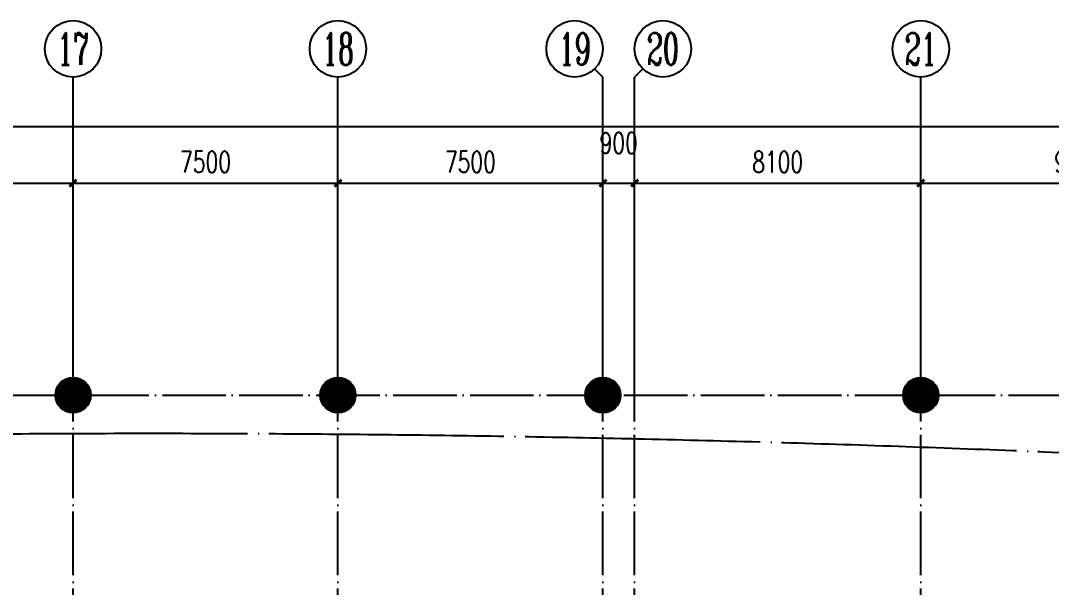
# Model space of a CAD drawing. Extents: x 246015 to 608740, y -108003 to 88400.
# Drawn here: x 428869 to 458052, y 47097 to 63139 of the extents above; entities that cross this region are included whole.
import ezdxf
from ezdxf.enums import TextEntityAlignment as Align

# ---------------------------------------------------------------- set-up
doc = ezdxf.new("R2010")
doc.units = 0
doc.header["$LTSCALE"] = 3000
doc.header["$MEASUREMENT"] = 0
doc.header["$PDMODE"] = 1
doc.linetypes.add('DOTE', pattern=[2.42, 2, -0.2, 0.02, -0.2])
doc.layers.get('0').update_dxf_attribs({"linetype": 'CONTINUOUS'})
doc.layers.get('DEFPOINTS').update_dxf_attribs({"linetype": 'CONTINUOUS'})
for name, color, linetype in [('AXIS', 3, 'CONTINUOUS'), ('AXIS_TEXT', 7, 'CONTINUOUS'), ('column', 9, 'CONTINUOUS'), ('dote', 1, 'DOTE'), ('PUB_HATCH', 8, 'CONTINUOUS')]:
    doc.layers.add(name, color=color, linetype=linetype)
doc.layers.add('红线', color=7, linetype='CONTINUOUS', true_color=0xe0150b)
doc.styles.add('_TCH_AXIS', font='COMPLEX', dxfattribs={"bigfont": 'GBCBIG'})
doc.styles.add('COMPLEX', font='COMPLEX')
doc.styles.add('DIM_FONT', font='simplex.shx', dxfattribs={"width": 0.7, "bigfont": 'hztxt.shx'})
doc.dimstyles.new('DIMN200', dxfattribs={"dimscale": 2, "dimtxt": 300, "dimasz": 100, "dimexe": 250, "dimexo": 300, "dimgap": 150, "dimtad": 1, "dimdec": 0, "dimzin": 0, "dimdsep": 46, "dimtxsty": 'DIM_FONT', "dimblk": 'ARCHTICK', "dimcen": 0.09, "dimclrt": 7, "dimazin": 2, "dimtfac": 1, "dimtdec": 0, "dimtix": 1, "dimtmove": 2, "dimatfit": 3, "dimfxl": 0, "dimtolj": 1, "dimtzin": 0, "dimarcsym": 0})

# ---------------------------------------------------------------- blocks, each defined once
blk = doc.blocks.new('_ARCHTICK')
at = {"color": 0, "linetype": 'ByBlock', "const_width": 0.4}
blk.add_lwpolyline([(-0.5, -0.5), (0.5, 0.5)], dxfattribs=at)
blk = doc.blocks.new('*D1083')
at = {"layer": 'AXIS', "color": 0, "lineweight": -2}
for p, q in [((422854, 54139), (422854, 59039)), ((430354, 54139), (430354, 59039)), ((422854, 58539), (430354, 58539))]:
    blk.add_line(p, q, dxfattribs=at)
at = {"layer": 'DEFPOINTS', "color": 0}
for p in [(430354, 58539), (422854, 53539), (430354, 53539)]:
    blk.add_point(p, dxfattribs=at)
at = {"layer": 'AXIS', "color": 0, "lineweight": -2, "xscale": 200, "yscale": 200, "zscale": 200, "rotation": 180}
blk.add_blockref('_ARCHTICK', (422854, 58539), dxfattribs=at)
at = {"layer": 'AXIS', "color": 0, "lineweight": -2, "xscale": 200, "yscale": 200, "zscale": 200}
blk.add_blockref('_ARCHTICK', (430354, 58539), dxfattribs=at)
at = {"layer": 'AXIS', "color": 7, "insert": (426604, 59139), "char_height": 600, "attachment_point": 5, "style": 'DIM_FONT'}
blk.add_mtext('\\A1;7500', dxfattribs=at)
blk = doc.blocks.new('*D1084')
at = {"layer": 'AXIS', "color": 0, "lineweight": -2}
for p, q in [((430354, 54139), (430354, 59039)), ((437854, 54139), (437854, 59039)), ((430354, 58539), (437854, 58539))]:
    blk.add_line(p, q, dxfattribs=at)
at = {"layer": 'DEFPOINTS', "color": 0}
for p in [(437854, 58539), (430354, 53539), (437854, 53539)]:
    blk.add_point(p, dxfattribs=at)
at = {"layer": 'AXIS', "color": 0, "lineweight": -2, "xscale": 200, "yscale": 200, "zscale": 200, "rotation": 180}
blk.add_blockref('_ARCHTICK', (430354, 58539), dxfattribs=at)
at = {"layer": 'AXIS', "color": 0, "lineweight": -2, "xscale": 200, "yscale": 200, "zscale": 200}
blk.add_blockref('_ARCHTICK', (437854, 58539), dxfattribs=at)
at = {"layer": 'AXIS', "color": 7, "insert": (434104, 59139), "char_height": 600, "attachment_point": 5, "style": 'DIM_FONT'}
blk.add_mtext('\\A1;7500', dxfattribs=at)
blk = doc.blocks.new('*D1085')
at = {"layer": 'AXIS', "color": 0, "lineweight": -2}
for p, q in [((437854, 54139), (437854, 59039)), ((445354, 54139), (445354, 59039)), ((437854, 58539), (445354, 58539))]:
    blk.add_line(p, q, dxfattribs=at)
at = {"layer": 'DEFPOINTS', "color": 0}
for p in [(445354, 58539), (437854, 53539), (445354, 53539)]:
    blk.add_point(p, dxfattribs=at)
at = {"layer": 'AXIS', "color": 0, "lineweight": -2, "xscale": 200, "yscale": 200, "zscale": 200, "rotation": 180}
blk.add_blockref('_ARCHTICK', (437854, 58539), dxfattribs=at)
at = {"layer": 'AXIS', "color": 0, "lineweight": -2, "xscale": 200, "yscale": 200, "zscale": 200}
blk.add_blockref('_ARCHTICK', (445354, 58539), dxfattribs=at)
at = {"layer": 'AXIS', "color": 7, "insert": (441604, 59139), "char_height": 600, "attachment_point": 5, "style": 'DIM_FONT'}
blk.add_mtext('\\A1;7500', dxfattribs=at)
blk = doc.blocks.new('*D1086')
at = {"layer": 'AXIS', "color": 0, "lineweight": -2}
for p, q in [((445354, 54139), (445354, 59039)), ((446254, 54139), (446254, 59039)), ((445354, 58539), (446254, 58539))]:
    blk.add_line(p, q, dxfattribs=at)
at = {"layer": 'DEFPOINTS', "color": 0}
for p in [(446254, 58539), (445354, 53539), (446254, 53539)]:
    blk.add_point(p, dxfattribs=at)
at = {"layer": 'AXIS', "color": 0, "lineweight": -2, "xscale": 200, "yscale": 200, "zscale": 200, "rotation": 180}
blk.add_blockref('_ARCHTICK', (445354, 58539), dxfattribs=at)
at = {"layer": 'AXIS', "color": 0, "lineweight": -2, "xscale": 200, "yscale": 200, "zscale": 200}
blk.add_blockref('_ARCHTICK', (446254, 58539), dxfattribs=at)
at = {"layer": 'AXIS', "color": 7, "insert": (445804, 59674), "char_height": 600, "attachment_point": 5, "style": 'DIM_FONT'}
blk.add_mtext('\\A1;900', dxfattribs=at)
blk = doc.blocks.new('*D1087')
at = {"layer": 'AXIS', "color": 0, "lineweight": -2}
for p, q in [((446254, 54139), (446254, 59039)), ((454354, 54139), (454354, 59039)), ((446254, 58539), (454354, 58539))]:
    blk.add_line(p, q, dxfattribs=at)
at = {"layer": 'DEFPOINTS', "color": 0}
for p in [(454354, 58539), (446254, 53539), (454354, 53539)]:
    blk.add_point(p, dxfattribs=at)
at = {"layer": 'AXIS', "color": 0, "lineweight": -2, "xscale": 200, "yscale": 200, "zscale": 200, "rotation": 180}
blk.add_blockref('_ARCHTICK', (446254, 58539), dxfattribs=at)
at = {"layer": 'AXIS', "color": 0, "lineweight": -2, "xscale": 200, "yscale": 200, "zscale": 200}
blk.add_blockref('_ARCHTICK', (454354, 58539), dxfattribs=at)
at = {"layer": 'AXIS', "color": 7, "insert": (450304, 59139), "char_height": 600, "attachment_point": 5, "style": 'DIM_FONT'}
blk.add_mtext('\\A1;8100', dxfattribs=at)
blk = doc.blocks.new('*D1088')
at = {"layer": 'AXIS', "color": 0, "lineweight": -2}
for p, q in [((454354, 54139), (454354, 59039)), ((463354, 54139), (463354, 59039)), ((454354, 58539), (463354, 58539))]:
    blk.add_line(p, q, dxfattribs=at)
at = {"layer": 'DEFPOINTS', "color": 0}
for p in [(463354, 58539), (454354, 53539), (463354, 53539)]:
    blk.add_point(p, dxfattribs=at)
at = {"layer": 'AXIS', "color": 0, "lineweight": -2, "xscale": 200, "yscale": 200, "zscale": 200, "rotation": 180}
blk.add_blockref('_ARCHTICK', (454354, 58539), dxfattribs=at)
at = {"layer": 'AXIS', "color": 0, "lineweight": -2, "xscale": 200, "yscale": 200, "zscale": 200}
blk.add_blockref('_ARCHTICK', (463354, 58539), dxfattribs=at)
at = {"layer": 'AXIS', "color": 7, "insert": (458854, 59139), "char_height": 600, "attachment_point": 5, "style": 'DIM_FONT'}
blk.add_mtext('\\A1;9000', dxfattribs=at)
blk = doc.blocks.new('*D1100')
at = {"layer": 'AXIS', "color": 0, "lineweight": -2}
for p, q in [((299554, 54739), (299554, 60639)), ((553654, 54739), (553654, 60639)), ((299554, 60139), (553654, 60139))]:
    blk.add_line(p, q, dxfattribs=at)
at = {"layer": 'DEFPOINTS', "color": 0}
for p in [(553654, 60139), (299554, 54139), (553654, 54139)]:
    blk.add_point(p, dxfattribs=at)
at = {"layer": 'AXIS', "color": 0, "lineweight": -2, "xscale": 200, "yscale": 200, "zscale": 200, "rotation": 180}
blk.add_blockref('_ARCHTICK', (299554, 60139), dxfattribs=at)
at = {"layer": 'AXIS', "color": 0, "lineweight": -2, "xscale": 200, "yscale": 200, "zscale": 200}
blk.add_blockref('_ARCHTICK', (553654, 60139), dxfattribs=at)
at = {"layer": 'AXIS', "color": 7, "insert": (426604, 60739), "char_height": 600, "attachment_point": 5, "style": 'DIM_FONT'}
blk.add_mtext('\\A1;254100', dxfattribs=at)
blk = doc.blocks.new('_AXISO')
blk.add_circle((0, 0), 0.5)
at = {"layer": 'AXIS_TEXT', "style": 'COMPLEX', "width": 1.041667}
blk.add_attdef('A', text='', height=0.56, dxfattribs=at).set_placement((-0.25, -0.28), (0.25, -0.28), align=Align.FIT)
blk = doc.blocks.new('_YZH')
blk.add_circle((0, 0), 0.5)
at = {"layer": 'PUB_HATCH', "const_width": 0.5}
blk.add_lwpolyline([(-0.25, 0, 1), (0.25, 0, 1)], format="xyb", close=True, dxfattribs=at)

msp = doc.modelspace()

# ---------------------------------------------------------------- linework, layer by layer
at = {"layer": 'AXIS'}
for p, q in [((445119.6, 61772.9), (445353.9, 61538.6)), ((446488.2, 61772.9), (446253.9, 61538.6)), ((430353.9, 53538.6), (430353.9, 61538.6)), ((437853.9, 53538.6), (437853.9, 61538.6)), ((445353.9, 53538.6), (445353.9, 61538.6)), ((446253.9, 53538.6), (446253.9, 61538.6)), ((454353.9, 53538.6), (454353.9, 61538.6))]:
    msp.add_line(p, q, dxfattribs=at)
at = {"layer": 'dote', "ltscale": 0.3}
for p, q in [((430353.9, -81061.4), (430353.9, 53538.6)), ((437853.9, -81061.4), (437853.9, 53538.6)), ((445353.9, -81061.4), (445353.9, 53538.6)), ((446253.9, -81061.4), (446253.9, 53538.6)), ((454353.9, -81061.4), (454353.9, 53538.6)), ((295667.9, 52538.6), (554353.9, 52538.6))]:
    msp.add_line(p, q, dxfattribs=at)
at = {"layer": '红线', "linetype": 'DOTE'}
msp.add_lwpolyline([(321625.8, 41313.5), (283782, 20451.8), (327022.4, -69761.6, -0.1186699), (571935, -34205), (582107, -28597.6), (543576.1, 41298.8, 0.0913964), (321625.8, 41313.5)], format="xyb", dxfattribs=at)
at = {"layer": '红线', "color": 31, "linetype": 'DOTE', "ltscale": 0.5}
msp.add_lwpolyline([(321625.8, 41313.5), (283782, 20451.8), (327022.4, -69761.6, -0.1186699), (571935, -34205), (582107, -28597.6), (543576.1, 41298.8, 0.0913964), (321625.8, 41313.5)], format="xyb", dxfattribs=at)

# ---------------------------------------------------------------- block references
at = {"layer": 'AXIS'}
ref = msp.add_blockref('_AXISO', (430353.9, 62338.6), dxfattribs=dict(at, xscale=1600, yscale=1600, zscale=1600))
ref.add_attrib('A', '17', dxfattribs={"layer": 'AXIS_TEXT', "height": 905.1, "style": '_TCH_AXIS', "width": 0.724138}).set_placement((429901.3, 61886.1), (430806.4, 61886.1), align=Align.FIT)
ref = msp.add_blockref('_AXISO', (437853.9, 62338.6), dxfattribs=dict(at, xscale=1600, yscale=1600, zscale=1600))
ref.add_attrib('A', '18', dxfattribs={"layer": 'AXIS_TEXT', "height": 905.1, "style": '_TCH_AXIS', "width": 0.724138}).set_placement((437401.3, 61886.1), (438306.4, 61886.1), align=Align.FIT)
ref = msp.add_blockref('_AXISO', (444553.9, 62338.6), dxfattribs=dict(at, xscale=1600, yscale=1600, zscale=1600))
ref.add_attrib('A', '19', dxfattribs={"layer": 'AXIS_TEXT', "height": 905.1, "style": '_TCH_AXIS', "width": 0.724138}).set_placement((444101.3, 61886.1), (445006.4, 61886.1), align=Align.FIT)
ref = msp.add_blockref('_AXISO', (447053.9, 62338.6), dxfattribs=dict(at, xscale=1600, yscale=1600, zscale=1600))
ref.add_attrib('A', '20', dxfattribs={"layer": 'AXIS_TEXT', "height": 905.1, "style": '_TCH_AXIS', "width": 0.617647}).set_placement((446601.3, 61886.1), (447506.4, 61886.1), align=Align.FIT)
ref = msp.add_blockref('_AXISO', (454353.9, 62338.6), dxfattribs=dict(at, xscale=1600, yscale=1600, zscale=1600))
ref.add_attrib('A', '21', dxfattribs={"layer": 'AXIS_TEXT', "height": 905.1, "style": '_TCH_AXIS', "width": 0.724138}).set_placement((453901.3, 61886.1), (454806.4, 61886.1), align=Align.FIT)
at = {"layer": 'column', "xscale": 1000, "yscale": 1000, "zscale": 1000}
for p in [(430353.9, 52538.6), (437853.9, 52538.6), (445353.9, 52538.6), (454353.9, 52538.6)]:
    msp.add_blockref('_YZH', p, dxfattribs=at)

# ---------------------------------------------------------------- dimensions: what is measured, and where the dimension line sits
at = {"layer": 'AXIS'}
for p1, p2, distance, picture, middle in [((299553.9, 54138.6), (553653.9, 54138.6), 6000, '*D1100', (426603.9, 60738.6)), ((422853.9, 53538.6), (430353.9, 53538.6), 5000, '*D1083', (426603.9, 59138.6)), ((430353.9, 53538.6), (437853.9, 53538.6), 5000, '*D1084', (434103.9, 59138.6)), ((437853.9, 53538.6), (445353.9, 53538.6), 5000, '*D1085', (441603.9, 59138.6)), ((446253.9, 53538.6), (454353.9, 53538.6), 5000, '*D1087', (450303.9, 59138.6)), ((454353.9, 53538.6), (463353.9, 53538.6), 5000, '*D1088', (458853.9, 59138.6))]:
    dim = msp.add_aligned_dim(p1=p1, p2=p2, distance=distance, dimstyle='DIMN200', dxfattribs=at)
    dim.commit()
    dim.dimension.update_dxf_attribs({"geometry": picture, "text_midpoint": middle})
dim = msp.add_linear_dim(base=(446253.9, 58538.6), p1=(445353.9, 53538.6), p2=(446253.9, 53538.6), angle=0, dimstyle='DIMN200', dxfattribs=at)
dim.commit()
dim.dimension.update_dxf_attribs({"geometry": '*D1086', "text_midpoint": (445803.9, 59673.6), "dimtype": 129})

doc.saveas('drawing.dxf')
